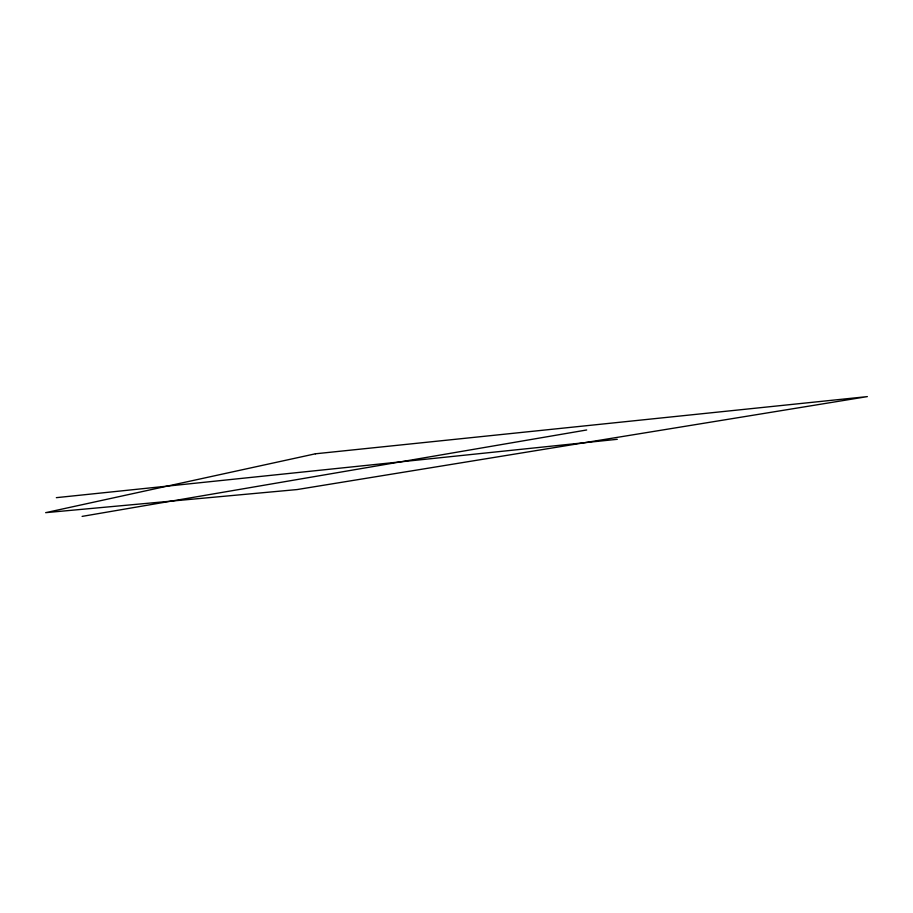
<?xml version="1.0" encoding="UTF-8"?>
<svg xmlns="http://www.w3.org/2000/svg" width="913" height="913" viewBox="0 0 913 913"><rect width="100%" height="100%" fill="white"/><g stroke="black" fill="none" stroke-linecap="round" stroke-linejoin="round"><path stroke-width="1.37" d="M82.102 516.393L586.682 429.977M56.344 497.665L617.291 439.301M315.419 453.795L45.65 512.661L297.102 489.562L867.35 396.607L315.419 453.795"/></g></svg>
